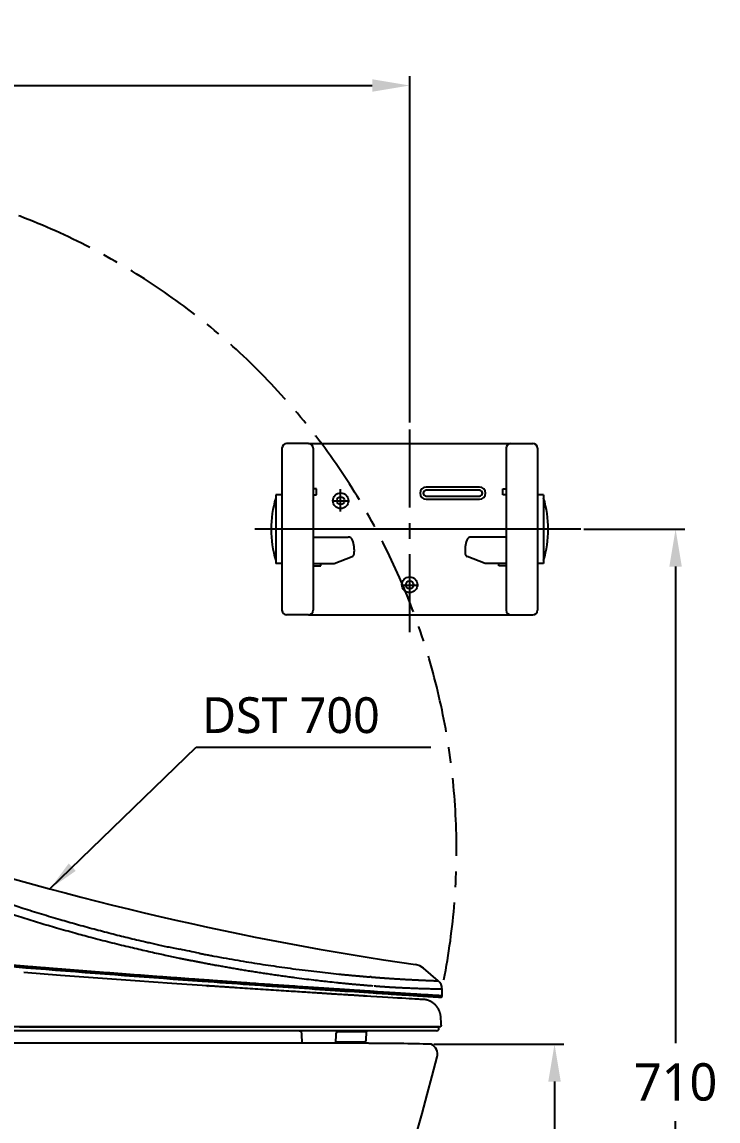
# Model space of a CAD drawing. Extents: x -4150 to 1921, y -105 to 2422.
# Drawn here: x -243 to 204, y 572 to 1278 of the extents above; entities that cross this region are included whole.
import ezdxf

# ---------------------------------------------------------------- set-up
doc = ezdxf.new("R2010")
doc.units = 0
doc.header["$LTSCALE"] = 20
doc.header["$MEASUREMENT"] = 0
doc.linetypes.add('CENTER', pattern=[2, 1.25, -0.25, 0.25, -0.25])
doc.layers.get('0').update_dxf_attribs({"linetype": 'CONTINUOUS'})
doc.layers.get('DEFPOINTS').update_dxf_attribs({"linetype": 'CONTINUOUS'})
for name, color, linetype in [('1', 7, 'CONTINUOUS'), ('2', 2, 'CONTINUOUS'), ('4', 4, 'CONTINUOUS'), ('CENTER', 2, 'CENTER')]:
    doc.layers.add(name, color=color, linetype=linetype)
doc.styles.add('ROMANS', font='NanumGothic.ttf', dxfattribs={"height": 10.144927})
doc.styles.get("Standard").update_dxf_attribs({"font": 'NanumGothic.ttf'})
doc.dimstyles.get("Standard").update_dxf_attribs({"dimtxt": 2.7, "dimasz": 2.5, "dimexe": 1.5, "dimexo": 1.5, "dimgap": 1.5, "dimtad": 1, "dimdec": 0, "dimlfac": 10, "dimzin": 0, "dimdsep": 46, "dimtxsty": 'Standard', "dimcen": 0, "dimclrt": 2, "dimadec": 0, "dimazin": 0, "dimtfac": 1, "dimtdec": 0, "dimtmove": 0, "dimatfit": 3, "dimfxl": 0, "dimtolj": 1, "dimtzin": 0, "dimarcsym": 0})

# ---------------------------------------------------------------- blocks, each defined once
blk = doc.blocks.new('*D17')
at = {"color": 3, "lineweight": -2}
for p, q in [((117.45, 951.93), (182.45, 951.93)), ((176.45, 927.93), (176.45, 621.9)), ((176.45, 265.93), (176.45, 571.95)), ((100.52, 241.93), (182.45, 241.93))]:
    blk.add_line(p, q, dxfattribs=at)
at = {"color": 3}
for points in [[(172.45, 927.93), (180.45, 927.93), (176.45, 951.93)], [(172.45, 265.93), (180.45, 265.93), (176.45, 241.93)]]:
    blk.add_solid(points, dxfattribs=at)
at = {"layer": 'DEFPOINTS', "color": 0}
for p in [(115.65, 951.93), (98.72, 241.93), (176.45, 241.93)]:
    blk.add_point(p, dxfattribs=at)
at = {"color": 2, "insert": (176.45, 596.93), "char_height": 24, "attachment_point": 5}
blk.add_mtext('\\A1;710', dxfattribs=at)
blk = doc.blocks.new('*D18')
at = {"color": 3, "lineweight": -2}
for p, q in [((-714.28, 1159.06), (-714.28, 1242.81)), ((5.72, 1020.41), (5.72, 1242.81)), ((-690.28, 1236.81), (-18.28, 1236.81))]:
    blk.add_line(p, q, dxfattribs=at)
at = {"color": 3}
for points in [[(-690.28, 1240.81), (-690.28, 1232.81), (-714.28, 1236.81)], [(-18.28, 1240.81), (-18.28, 1232.81), (5.72, 1236.81)]]:
    blk.add_solid(points, dxfattribs=at)
at = {"layer": 'DEFPOINTS', "color": 0}
for p in [(5.72, 1236.81), (-714.28, 1157.26), (5.72, 1018.61)]:
    blk.add_point(p, dxfattribs=at)
at = {"color": 2, "insert": (-354.28, 1261.83), "char_height": 24, "attachment_point": 5}
blk.add_mtext('\\A1;720', dxfattribs=at)
blk = doc.blocks.new('*D21')
at = {"color": 3, "lineweight": -2}
for p, q in [((21.23, 621.3), (104.72, 621.3)), ((98.72, 597.3), (98.72, 456.69)), ((98.72, 265.93), (98.72, 406.53)), ((-119.73, 241.93), (104.72, 241.93))]:
    blk.add_line(p, q, dxfattribs=at)
at = {"color": 3}
for points in [[(94.72, 597.3), (102.72, 597.3), (98.72, 621.3)], [(94.72, 265.93), (102.72, 265.93), (98.72, 241.93)]]:
    blk.add_solid(points, dxfattribs=at)
at = {"layer": 'DEFPOINTS', "color": 0}
for p in [(19.43, 621.3), (-121.53, 241.93), (98.72, 241.93)]:
    blk.add_point(p, dxfattribs=at)
at = {"color": 2, "insert": (98.72, 431.61), "char_height": 24, "attachment_point": 5}
blk.add_mtext('\\A1;380', dxfattribs=at)

msp = doc.modelspace()

# ---------------------------------------------------------------- linework, layer by layer
for p, q in [((24.04, 662.01), (14.55, 670.14)), ((-124.15, 658.84), (-124.76, 658.88)), ((-21.57, 652.09), (-22.05, 652.12)), ((-121.51, 632.43), (-298.09, 632.43)), ((-16.11, 632.43), (-121.51, 632.43)), ((-63.85, 628.43), (-63.85, 626.43)), ((-41.46, 626.43), (-41.46, 628.43)), ((-21.93, 629.17), (-41.26, 629.17)), ((-22.21, 623.87), (-21.93, 629.17)), ((24.54, 632.43), (-16.11, 632.43)), ((24.54, 631.43), (24.54, 632.43)), ((-63.85, 626.43), (-63.61, 623.25)), ((-41.74, 623.25), (-41.46, 626.43))]:
    msp.add_line(p, q)
at = {"flags": 128}
for points in [[(14.57, 670.11), (12.18, 671.65), (9.45, 672.44)], [(-124.22, 658.74), (-146.93, 660.3), (-170.58, 661.96), (-194.45, 663.68), (-218.51, 665.46), (-241.98, 667.25)], [(-22.02, 652.11), (-32.94, 652.79), (-44.49, 653.53), (-56.63, 654.3), (-69.3, 655.12), (-82.47, 655.97), (-96.07, 656.87), (-110.06, 657.8), (-123.7, 658.72)], [(13.97, 650.05), (13.97, 650.05), (13.79, 650.05), (13.31, 650.08), (12.52, 650.12), (11.58, 650.17), (10.44, 650.23), (9.03, 650.32), (7.34, 650.41), (5.39, 650.53), (3.17, 650.66), (0.69, 650.8), (-2.05, 650.97), (-5.03, 651.14), (-8.26, 651.34), (-11.71, 651.54), (-15.4, 651.77), (-19.3, 652), (-22.74, 652.21)]]:
    msp.add_lwpolyline(points, dxfattribs=at)
for centre, radius, start, end in [((296.8, 2651.69), 2000, 252.16883, 261.74013), ((19.88, 656.92), 6.57, 359.14546, 50.9237), ((-3972.66, 574.93), 4000, 1.11203, 1.17319), ((13.74, 645.55), 4.5, 87.00132, 92.53693), ((25.59, 652.54), 1, 266.45627, 1.73021), ((-39.96, 628.43), 1.5, 90, 180), ((-21.13, 629.13), 0.8, 90, 177), ((23.04, 631.43), 1.5, 270, 0), ((-61.52, 623.37), 2.09, 183.39679, 224.18359), ((-43.73, 623.43), 2, 310.37912, 355), ((-23.21, 623.93), 1, 270, 356.99995), ((-13.1, -427.02), 1048.83, 88.2225, 90.39731), ((16.55, 614.93), 7, 345.02477, 65.63388), ((-1500.98, 993.62), 1571.02, 331.41411, 345.98549)]:
    msp.add_arc(centre, radius, start, end)
for points, knots in [([(-313.11, 734), (-312.34, 733.69), (-310.8, 733.08), (-308.51, 732.17), (-306.27, 731.29), (-304.08, 730.44), (-301.93, 729.6), (-299.83, 728.79), (-297.77, 728), (-295.76, 727.23), (-291.06, 725.45), (-283.7, 722.72), (-273.61, 719.09), (-263.25, 715.48), (-252.92, 712.01), (-241.96, 708.47), (-230.67, 704.95), (-219.22, 701.53), (-207.99, 698.31), (-197.11, 695.32), (-186.1, 692.44), (-175.11, 689.69), (-166.67, 687.68), (-160.68, 686.31), (-157.27, 685.54), (-153.69, 684.74), (-149.94, 683.92), (-146.01, 683.08), (-143.34, 682.52), (-141.97, 682.23)], [0, 0, 0, 0, 0.0138734, 0.0274604, 0.0407621, 0.0537798, 0.0665145, 0.0789673, 0.0911392, 0.1030313, 0.1146445, 0.1743901, 0.2332494, 0.2926039, 0.3566416, 0.4143727, 0.4843971, 0.5538583, 0.6141013, 0.6800954, 0.7433561, 0.8059629, 0.8717218, 0.8905761, 0.9104379, 0.9313089, 0.9531911, 0.9760871, 1, 1, 1, 1]), ([(-315.42, 728.11), (-314.65, 727.81), (-313.1, 727.2), (-310.72, 726.28), (-308.26, 725.33), (-305.71, 724.35), (-303.07, 723.35), (-300.35, 722.32), (-297.53, 721.27), (-294.63, 720.19), (-291.64, 719.09), (-288.56, 717.97), (-285.39, 716.83), (-282.13, 715.67), (-278.78, 714.49), (-272.8, 712.4), (-264.54, 709.59), (-253.63, 706.01), (-242.85, 702.6), (-231.84, 699.25), (-220.71, 695.97), (-209.78, 692.89), (-198.36, 689.8), (-188.86, 687.34), (-180.85, 685.35), (-175.11, 683.96), (-169.63, 682.67), (-164.42, 681.47), (-159.47, 680.35), (-154.78, 679.32), (-150.35, 678.36), (-146.19, 677.48), (-143.51, 676.93), (-142.21, 676.66)], [0, 0, 0, 0, 0.013424, 0.027348, 0.041772, 0.056697, 0.072123, 0.088049, 0.104475, 0.121401, 0.138828, 0.156755, 0.175183, 0.19411, 0.213538, 0.233466, 0.298234, 0.356863, 0.422389, 0.484648, 0.546773, 0.614348, 0.673042, 0.743504, 0.777991, 0.810981, 0.842475, 0.872471, 0.900971, 0.927974, 0.953479, 0.977488, 1, 1, 1, 1]), ([(-330.55, 677.85), (-296.25, 674.9), (-261.94, 672.08), (-194.04, 666.72), (-160.45, 664.18), (-127.58, 661.81)], [0, 0, 0, 0, 0.5, 0.5, 1, 1, 1, 1]), ([(-127.93, 661.83), (-128.75, 661.89), (-130.38, 662.01), (-132.84, 662.19), (-135.29, 662.37), (-137.75, 662.54), (-140.21, 662.72), (-142.67, 662.9), (-145.13, 663.08), (-147.59, 663.26), (-150.05, 663.45), (-152.51, 663.63), (-158.63, 664.08), (-168.44, 664.81), (-181.94, 665.83), (-195.48, 666.86), (-208.96, 667.9), (-222.39, 668.95), (-235.59, 670), (-248.67, 671.04), (-261.41, 672.07), (-273.95, 673.09), (-285.98, 674.09), (-297.73, 675.06), (-307.14, 675.86), (-314.51, 676.48), (-319.84, 676.93), (-325.18, 677.39), (-328.76, 677.69), (-330.55, 677.85)], [0, 0, 0, 0, 0.012464, 0.024918, 0.037363, 0.049797, 0.062222, 0.074637, 0.087043, 0.09944, 0.111828, 0.124207, 0.136578, 0.204114, 0.271685, 0.338603, 0.405781, 0.47176, 0.537293, 0.60049, 0.66414, 0.724262, 0.784264, 0.840206, 0.896076, 0.921897, 0.947823, 0.973857, 1, 1, 1, 1]), ([(-330.46, 678.87), (-329.57, 678.79), (-327.79, 678.64), (-325.11, 678.41), (-322.45, 678.19), (-319.78, 677.96), (-317.12, 677.73), (-314.47, 677.51), (-311.82, 677.28), (-309.17, 677.06), (-306.53, 676.84), (-303.9, 676.62), (-301.27, 676.4), (-298.64, 676.18), (-296.02, 675.96), (-293.4, 675.74), (-290.79, 675.52), (-288.19, 675.31), (-285.58, 675.09), (-282.99, 674.87), (-280.4, 674.66), (-277.81, 674.45), (-275.23, 674.24), (-272.65, 674.03), (-270.08, 673.81), (-267.52, 673.61), (-264.96, 673.4), (-262.4, 673.19), (-259.85, 672.98), (-257.3, 672.78), (-254.77, 672.57), (-252.23, 672.37), (-249.7, 672.16), (-247.18, 671.96), (-244.66, 671.76), (-242.15, 671.56), (-239.64, 671.36), (-237.14, 671.16), (-234.65, 670.96), (-232.16, 670.76), (-229.67, 670.57), (-226.21, 670.29), (-221.77, 669.94), (-216.36, 669.52), (-210.97, 669.1), (-205.6, 668.68), (-200.24, 668.27), (-194.9, 667.86), (-189.58, 667.45), (-184.28, 667.05), (-178.99, 666.65), (-173.73, 666.25), (-168.48, 665.86), (-163.25, 665.47), (-158.04, 665.08), (-152.85, 664.7), (-147.69, 664.32), (-142.54, 663.94), (-137.41, 663.56), (-132.3, 663.19), (-128.91, 662.95), (-127.22, 662.83)], [0, 0, 0, 0, 0.0129911, 0.0259606, 0.0389085, 0.0518349, 0.0647398, 0.0776231, 0.0904848, 0.103325, 0.1161436, 0.1289406, 0.1417161, 0.1544701, 0.1672024, 0.1799133, 0.1926025, 0.2052702, 0.2179163, 0.2305409, 0.2431439, 0.2557254, 0.2682852, 0.2808236, 0.2933403, 0.3058355, 0.3183091, 0.3307612, 0.3431916, 0.3556006, 0.3679879, 0.3803537, 0.3926979, 0.4050206, 0.4173217, 0.4296012, 0.4418591, 0.4540955, 0.4663103, 0.4785035, 0.4906752, 0.5028253, 0.529434, 0.5559936, 0.5825041, 0.6089656, 0.635378, 0.6617414, 0.6880557, 0.7143209, 0.740537, 0.7667041, 0.7928221, 0.8188911, 0.844911, 0.8708818, 0.8968036, 0.9226763, 0.9484999, 0.9742745, 1, 1, 1, 1]), ([(-129.44, 679.71), (-129.07, 679.64), (-128.31, 679.49), (-127.56, 679.34), (-127.18, 679.27)], [0, 0, 0, 0, 0.499994, 1, 1, 1, 1]), ([(-127.18, 679.27), (-126.73, 679.18), (-125.81, 679.01), (-124.42, 678.74), (-123, 678.47), (-121.55, 678.19), (-117.93, 677.51), (-112.28, 676.48), (-104.79, 675.18), (-95.13, 673.57), (-83.22, 671.73), (-71.21, 670.05), (-61.43, 668.79), (-53.9, 667.89), (-46.72, 667.08), (-41.16, 666.49), (-37.1, 666.08), (-34.42, 665.82), (-31.82, 665.57), (-29.29, 665.34), (-26.84, 665.12), (-24.46, 664.91), (-22.14, 664.72), (-20.63, 664.59), (-19.89, 664.53)], [0, 0, 0, 0, 0.01144, 0.023136, 0.035087, 0.047293, 0.059754, 0.126886, 0.191105, 0.252501, 0.37783, 0.506279, 0.579686, 0.651397, 0.721418, 0.78976, 0.817745, 0.845233, 0.872232, 0.898744, 0.924774, 0.950325, 0.975399, 1, 1, 1, 1]), ([(-142.21, 676.66), (-141.49, 676.52), (-140.07, 676.22), (-137.94, 675.79), (-135.82, 675.37), (-133.72, 674.95), (-131.63, 674.54), (-130.24, 674.27), (-129.55, 674.14)], [0, 0, 0, 0, 0.169159, 0.337321, 0.504485, 0.670654, 0.835825, 1, 1, 1, 1]), ([(-127.29, 673.7), (-126.8, 673.6), (-125.83, 673.42), (-124.36, 673.14), (-122.87, 672.86), (-121.37, 672.58), (-119.86, 672.3), (-118.33, 672.02), (-116.78, 671.74), (-115.22, 671.46), (-113.64, 671.17), (-112.05, 670.89), (-110.45, 670.61), (-108.83, 670.33), (-107.2, 670.05), (-105.55, 669.77), (-103.89, 669.49), (-102.22, 669.21), (-100.53, 668.93), (-98.83, 668.65), (-97.12, 668.38), (-95.4, 668.1), (-93.66, 667.83), (-91.91, 667.55), (-90.15, 667.28), (-88.38, 667.01), (-86.6, 666.74), (-84.8, 666.47), (-83, 666.21), (-81.19, 665.94), (-79.36, 665.68), (-77.53, 665.42), (-75.68, 665.16), (-73.83, 664.91), (-71.97, 664.65), (-70.1, 664.4), (-64.72, 663.69), (-56.97, 662.72), (-48.04, 661.7), (-42.16, 661.07), (-38.23, 660.67), (-35.28, 660.37), (-32.42, 660.1), (-29.7, 659.84), (-27.1, 659.61), (-24.63, 659.39), (-22.28, 659.19), (-20.06, 659), (-18.62, 658.89), (-17.92, 658.83)], [0, 0, 0, 0, 0.011972, 0.024091, 0.036357, 0.04877, 0.061331, 0.074038, 0.086893, 0.099894, 0.113043, 0.126339, 0.139781, 0.153371, 0.167109, 0.180993, 0.195024, 0.209202, 0.223528, 0.238001, 0.25262, 0.267387, 0.282301, 0.297362, 0.31257, 0.327924, 0.343426, 0.359075, 0.374871, 0.390814, 0.406903, 0.42314, 0.439523, 0.456054, 0.472731, 0.489556, 0.506527, 0.618756, 0.703402, 0.760464, 0.789942, 0.819779, 0.848594, 0.876385, 0.903153, 0.928899, 0.953622, 0.977322, 1, 1, 1, 1]), ([(-19.07, 664.47), (-18.78, 664.44), (-18.2, 664.4), (-17.33, 664.33), (-16.49, 664.26), (-15.66, 664.2), (-14.85, 664.13), (-14.05, 664.07), (-13.27, 664.01), (-12.51, 663.96), (-11.76, 663.9), (-11.03, 663.85), (-10.1, 663.78), (-8.99, 663.71), (-7.68, 663.62), (-6.38, 663.53), (-5.08, 663.45), (-3.77, 663.36), (-2.92, 663.31), (-2.49, 663.28)], [0, 0, 0, 0, 0.0486696, 0.0967577, 0.1442705, 0.191214, 0.237594, 0.283416, 0.3286853, 0.373407, 0.4175861, 0.4612274, 0.5043354, 0.5838152, 0.6645007, 0.7464237, 0.8296204, 0.914131, 1, 1, 1, 1]), ([(-2.49, 663.28), (-1.72, 663.24), (-0.18, 663.14), (2.07, 663.02), (4.44, 662.88), (6.44, 662.78), (8.03, 662.7), (9.14, 662.64), (10.18, 662.59), (11.16, 662.54), (12.08, 662.5), (12.94, 662.46), (14.14, 662.4), (15.57, 662.34), (17.17, 662.27), (18.65, 662.21), (20.13, 662.14), (21.29, 662.1), (22.11, 662.07), (22.6, 662.05), (23.01, 662.04), (23.39, 662.02), (23.73, 662.01), (23.94, 662), (24.05, 662), (24.04, 662), (24.03, 662)], [0, 0, 0, 0, 0.045615, 0.091134, 0.140788, 0.200489, 0.228935, 0.256635, 0.283594, 0.309816, 0.3353, 0.360047, 0.38405, 0.442328, 0.495585, 0.551706, 0.61443, 0.691877, 0.734636, 0.771224, 0.80157, 0.839324, 0.886538, 0.936166, 0.974305, 1, 1, 1, 1]), ([(-18.66, 654.34), (-19.03, 654.36), (-19.76, 654.41), (-20.87, 654.48), (-21.99, 654.56), (-23.1, 654.63), (-24.22, 654.7), (-27.07, 654.89), (-31.72, 655.19), (-38.21, 655.62), (-44.77, 656.06), (-51.56, 656.51), (-58.67, 656.99), (-66.17, 657.5), (-73.89, 658.03), (-81.8, 658.57), (-89.81, 659.13), (-97.76, 659.68), (-105.68, 660.24), (-111.87, 660.68), (-116.41, 661), (-119.27, 661.21), (-122.14, 661.41), (-125.03, 661.62), (-126.96, 661.76), (-127.93, 661.83)], [0, 0, 0, 0, 0.01203, 0.02403, 0.036003, 0.047947, 0.059864, 0.071754, 0.138424, 0.204914, 0.268844, 0.3328, 0.401468, 0.470091, 0.540564, 0.611119, 0.680658, 0.750214, 0.815877, 0.881849, 0.905421, 0.92902, 0.952647, 0.976306, 1, 1, 1, 1]), ([(-127.22, 662.83), (-127.22, 662.68), (-127.24, 662.54), (-127.29, 662.29), (-127.32, 662.18), (-127.38, 662.02), (-127.41, 661.94), (-127.49, 661.83), (-127.54, 661.8), (-127.58, 661.81)], [0, 0, 0, 0, 0.25, 0.25, 0.5, 0.5, 0.75, 0.75, 1, 1, 1, 1]), ([(-127.58, 661.81), (-117.32, 661.07), (-107.24, 660.35), (-87.6, 658.97), (-78.03, 658.31), (-59.56, 657.05), (-50.65, 656.45), (-33.62, 655.32), (-25.49, 654.78), (-17.82, 654.28)], [0, 0, 0, 0, 0.25, 0.25, 0.5, 0.5, 0.75, 0.75, 1, 1, 1, 1]), ([(-127.22, 662.83), (-126.69, 662.79), (-125.63, 662.71), (-124.05, 662.6), (-122.48, 662.49), (-120.92, 662.37), (-119.36, 662.26), (-117.81, 662.15), (-116.27, 662.04), (-114.74, 661.93), (-113.21, 661.82), (-111.69, 661.72), (-110.17, 661.61), (-108.66, 661.5), (-107.16, 661.4), (-105.67, 661.29), (-104.18, 661.19), (-102.71, 661.08), (-101.23, 660.98), (-99.77, 660.88), (-98.31, 660.77), (-94.85, 660.53), (-89.42, 660.15), (-82.15, 659.65), (-75.05, 659.16), (-68.05, 658.68), (-61.17, 658.22), (-54.39, 657.76), (-47.8, 657.32), (-42.64, 656.98), (-38.82, 656.73), (-36.29, 656.56), (-33.78, 656.39), (-31.3, 656.23), (-28.85, 656.07), (-26.43, 655.91), (-24.04, 655.76), (-21.68, 655.6), (-19.35, 655.45), (-17.82, 655.35), (-17.05, 655.3)], [0, 0, 0, 0, 0.012828, 0.025626, 0.038392, 0.051127, 0.063832, 0.076505, 0.089147, 0.101759, 0.114339, 0.126889, 0.139407, 0.151895, 0.164351, 0.176777, 0.189171, 0.201534, 0.213867, 0.226168, 0.238439, 0.250678, 0.314057, 0.376887, 0.439167, 0.500898, 0.563926, 0.626563, 0.688811, 0.750669, 0.775798, 0.800883, 0.825925, 0.850923, 0.875878, 0.90079, 0.925657, 0.950482, 0.975263, 1, 1, 1, 1]), ([(-23.86, 652.3), (-24.23, 652.32), (-24.97, 652.37), (-26.11, 652.44), (-27.27, 652.51), (-28.46, 652.59), (-29.68, 652.66), (-30.93, 652.74), (-32.2, 652.82), (-33.51, 652.9), (-34.85, 652.99), (-37.93, 653.18), (-42.71, 653.48), (-50.46, 653.97), (-59.59, 654.55), (-68.79, 655.14), (-76.77, 655.66), (-83.35, 656.09), (-90.02, 656.52), (-96.7, 656.96), (-103.47, 657.4), (-109.06, 657.77), (-113.38, 658.06), (-116.27, 658.25), (-119.09, 658.44), (-121.83, 658.62), (-123.64, 658.74), (-124.53, 658.8)], [0, 0, 0, 0, 0.013183, 0.026616, 0.040298, 0.054227, 0.068402, 0.08282, 0.097482, 0.112385, 0.12753, 0.142916, 0.216094, 0.285799, 0.391735, 0.500091, 0.561653, 0.62509, 0.689152, 0.750072, 0.811182, 0.875037, 0.901509, 0.927241, 0.952234, 0.976488, 1, 1, 1, 1]), ([(-17.1, 658.76), (-16.81, 658.74), (-16.22, 658.69), (-15.35, 658.63), (-14.49, 658.56), (-13.65, 658.5), (-12.82, 658.44), (-12, 658.38), (-11.2, 658.32), (-10.41, 658.26), (-9.64, 658.21), (-8.87, 658.16), (-8.12, 658.11), (-7.39, 658.06), (-6.66, 658.02), (-5.95, 657.97), (-5.25, 657.93), (-4.57, 657.89), (-3.89, 657.85), (-3.23, 657.82), (-2.58, 657.78), (-1.95, 657.75), (-1.32, 657.72), (-0.7, 657.68), (-0.3, 657.67), (-0.1, 657.66)], [0, 0, 0, 0, 0.047392, 0.094429, 0.141112, 0.18744, 0.233412, 0.279028, 0.324289, 0.369193, 0.413741, 0.457933, 0.501768, 0.545248, 0.58837, 0.631137, 0.673547, 0.7156, 0.757298, 0.798639, 0.839624, 0.880253, 0.920525, 0.960441, 1, 1, 1, 1]), ([(-0.1, 657.66), (0.87, 657.61), (2.86, 657.52), (5.7, 657.4), (8.35, 657.3), (10.66, 657.21), (12.67, 657.14), (14.51, 657.09), (16.39, 657.03), (18.25, 656.98), (20.06, 656.94), (21.69, 656.9), (23.2, 656.87), (24.54, 656.85), (25.59, 656.83), (26.22, 656.82), (26.56, 656.82), (26.45, 656.82), (26.42, 656.82)], [0, 0, 0, 0, 0.057523, 0.117499, 0.179928, 0.235341, 0.283339, 0.333259, 0.385102, 0.447383, 0.51168, 0.577993, 0.646321, 0.725953, 0.81255, 0.893893, 0.974507, 1, 1, 1, 1]), ([(24.32, 651.61), (24.32, 651.61), (24.43, 651.6), (24.05, 651.63), (23.13, 651.69), (21.48, 651.79), (19.21, 651.93), (16.31, 652.11), (12.55, 652.35), (7.8, 652.65), (1.97, 653.01), (-4.44, 653.42), (-11.27, 653.86), (-16.22, 654.18), (-18.66, 654.34)], [0, 0, 0, 0, 0.000325, 0.085218, 0.170152, 0.255095, 0.340059, 0.425229, 0.510167, 0.61232, 0.714244, 0.813635, 0.908369, 1, 1, 1, 1]), ([(-17.82, 654.28), (-15.14, 654.11), (-9.8, 653.77), (-2.63, 653.31), (3.84, 652.9), (9.52, 652.54), (14.39, 652.23), (18.42, 651.98), (21.57, 651.78), (23.87, 651.64), (25.15, 651.56), (25.68, 651.53), (25.52, 651.54), (25.52, 651.54)], [0, 0, 0, 0, 0.100069, 0.200122, 0.300157, 0.400159, 0.500121, 0.600064, 0.700005, 0.799938, 0.899858, 0.999757, 1, 1, 1, 1]), ([(-17.05, 655.3), (-14.34, 655.13), (-8.94, 654.78), (-1.73, 654.32), (4.77, 653.91), (10.48, 653.55), (15.38, 653.25), (19.43, 653), (22.62, 652.8), (24.89, 652.66), (26.32, 652.57), (26.5, 652.56), (26.59, 652.55)], [0, 0, 0, 0, 0.101033, 0.200696, 0.300439, 0.400656, 0.500028, 0.600378, 0.70027, 0.80012, 0.900162, 1, 1, 1, 1]), ([(25.71, 638.59), (25.71, 638.71), (25.7, 638.93), (25.67, 639.27), (25.63, 639.59), (25.58, 639.91), (25.53, 640.23), (25.47, 640.53), (25.4, 640.83), (25.33, 641.12), (25.25, 641.4), (25.17, 641.67), (25.08, 641.94), (24.99, 642.19), (24.89, 642.44), (24.8, 642.68), (24.7, 642.92), (24.59, 643.14), (24.49, 643.36), (24.38, 643.57), (24.27, 643.77), (24.17, 643.97), (24.06, 644.16), (23.95, 644.34), (23.84, 644.51), (23.73, 644.67), (23.63, 644.83), (23.52, 644.99), (23.41, 645.13), (23.31, 645.27), (23.21, 645.4), (23.11, 645.53), (23.01, 645.65), (22.92, 645.76), (22.83, 645.87), (22.74, 645.97), (22.65, 646.07), (22.57, 646.16), (22.49, 646.25), (22.42, 646.33), (22.34, 646.4), (22.28, 646.47), (22.21, 646.54), (22.15, 646.6), (22.09, 646.65), (22.04, 646.7), (21.99, 646.75), (21.78, 646.95), (21.4, 647.29), (20.81, 647.74), (20.21, 648.16), (19.58, 648.53), (18.94, 648.87), (18.29, 649.16), (17.62, 649.41), (16.94, 649.62), (16.26, 649.79), (15.57, 649.92), (14.88, 650), (14.2, 650.05), (13.74, 650.05), (13.51, 650.05)], [0, 0, 0, 0, 0.018456, 0.036575, 0.054356, 0.071799, 0.088904, 0.105672, 0.122102, 0.138194, 0.153949, 0.169366, 0.184445, 0.199186, 0.21359, 0.227656, 0.241384, 0.254774, 0.267827, 0.280542, 0.292919, 0.304959, 0.316661, 0.328025, 0.339051, 0.34974, 0.360091, 0.370104, 0.379779, 0.389117, 0.398117, 0.406779, 0.415103, 0.42309, 0.430739, 0.43805, 0.445024, 0.451659, 0.457957, 0.463917, 0.46954, 0.474825, 0.479772, 0.484381, 0.488652, 0.492586, 0.496182, 0.499441, 0.539593, 0.579472, 0.619075, 0.658404, 0.697458, 0.736237, 0.774742, 0.812972, 0.850927, 0.888607, 0.926013, 0.963144, 1, 1, 1, 1]), ([(-121.98, 629.93), (-122.77, 629.93), (-124.35, 629.93), (-126.72, 629.93), (-129.09, 629.93), (-131.46, 629.93), (-133.84, 629.93), (-136.22, 629.93), (-138.6, 629.93), (-140.99, 629.93), (-143.38, 629.93), (-145.77, 629.93), (-148.16, 629.93), (-150.56, 629.93), (-152.96, 629.93), (-155.36, 629.93), (-157.77, 629.93), (-160.17, 629.93), (-162.58, 629.93), (-167.82, 629.93), (-175.91, 629.93), (-186.87, 629.93), (-197.87, 629.93), (-208.91, 629.93), (-219.99, 629.93), (-231.1, 629.93), (-242.24, 629.93), (-251.33, 629.93), (-258.35, 629.93), (-263.31, 629.93), (-268.27, 629.93), (-273.23, 629.93), (-278.2, 629.93), (-283.17, 629.93), (-288.14, 629.93), (-293.11, 629.93), (-296.43, 629.93), (-298.09, 629.93)], [0, 0, 0, 0, 0.0138759, 0.02775, 0.0416226, 0.0554937, 0.0693637, 0.0832328, 0.0971012, 0.1109691, 0.1248368, 0.1387045, 0.1525723, 0.1664406, 0.1803096, 0.1941794, 0.2080504, 0.2219227, 0.2357965, 0.2496721, 0.3122633, 0.3748347, 0.4374067, 0.5000003, 0.5625915, 0.6251628, 0.6877349, 0.7503284, 0.7780775, 0.8058204, 0.833559, 0.8612951, 0.8890303, 0.9167667, 0.9445059, 0.9722497, 1, 1, 1, 1]), ([(-244.8, 632.43), (-244, 632.43), (-242.42, 632.43), (-240.04, 632.43), (-237.66, 632.43), (-235.28, 632.43), (-232.91, 632.43), (-230.54, 632.43), (-228.16, 632.43), (-225.79, 632.43), (-223.43, 632.43), (-221.06, 632.43), (-218.69, 632.43), (-216.33, 632.43), (-213.97, 632.43), (-211.61, 632.43), (-209.25, 632.43), (-206.9, 632.43), (-204.54, 632.43), (-202.19, 632.43), (-199.84, 632.43), (-197.49, 632.43), (-195.15, 632.43), (-192.8, 632.43), (-190.46, 632.43), (-188.12, 632.43), (-185.78, 632.43), (-183.45, 632.43), (-181.11, 632.43), (-178.78, 632.43), (-176.46, 632.43), (-174.13, 632.43), (-171.81, 632.43), (-169.48, 632.43), (-167.17, 632.43), (-164.85, 632.43), (-162.54, 632.43), (-160.22, 632.43), (-157.92, 632.43), (-155.61, 632.43), (-153.31, 632.43), (-151.01, 632.43), (-148.71, 632.43), (-146.41, 632.43), (-144.12, 632.43), (-141.83, 632.43), (-139.54, 632.43), (-137.26, 632.43), (-134.98, 632.43), (-132.7, 632.43), (-130.43, 632.43), (-128.16, 632.43), (-125.89, 632.43), (-123.62, 632.43), (-122.11, 632.43), (-121.36, 632.43)], [0, 0, 0, 0, 0.018931, 0.03786, 0.056787, 0.075711, 0.094633, 0.113552, 0.132469, 0.151383, 0.170295, 0.189204, 0.208111, 0.227016, 0.245918, 0.264818, 0.283715, 0.30261, 0.321502, 0.340392, 0.359279, 0.378164, 0.397047, 0.415927, 0.434805, 0.45368, 0.472553, 0.491423, 0.510291, 0.529156, 0.548019, 0.56688, 0.585738, 0.604594, 0.623447, 0.642298, 0.661146, 0.679992, 0.698836, 0.717677, 0.736515, 0.755352, 0.774185, 0.793017, 0.811845, 0.830672, 0.849496, 0.868317, 0.887137, 0.905953, 0.924767, 0.943579, 0.962389, 0.981196, 1, 1, 1, 1]), ([(-17.19, 629.93), (-17.57, 629.93), (-18.33, 629.93), (-19.48, 629.93), (-20.64, 629.93), (-21.81, 629.93), (-22.98, 629.93), (-24.16, 629.93), (-25.34, 629.93), (-26.53, 629.93), (-27.73, 629.93), (-28.94, 629.93), (-30.15, 629.93), (-31.37, 629.93), (-32.6, 629.93), (-33.84, 629.93), (-35.08, 629.93), (-36.33, 629.93), (-37.58, 629.93), (-38.85, 629.93), (-41.72, 629.93), (-46.25, 629.93), (-52.56, 629.93), (-59, 629.93), (-65.57, 629.93), (-72.28, 629.93), (-79.1, 629.93), (-86.03, 629.93), (-91.66, 629.93), (-95.91, 629.93), (-98.75, 629.93), (-101.61, 629.93), (-104.48, 629.93), (-107.36, 629.93), (-110.26, 629.93), (-113.17, 629.93), (-116.09, 629.93), (-119.03, 629.93), (-121, 629.93), (-121.98, 629.93)], [0, 0, 0, 0, 0.013123, 0.026242, 0.039357, 0.052469, 0.065577, 0.078684, 0.091788, 0.104891, 0.117993, 0.131095, 0.144197, 0.1573, 0.170404, 0.18351, 0.196618, 0.20973, 0.222844, 0.235963, 0.249086, 0.311842, 0.374541, 0.437241, 0.500001, 0.562757, 0.625456, 0.688156, 0.750915, 0.775844, 0.800759, 0.825663, 0.850561, 0.875454, 0.900348, 0.925246, 0.950152, 0.975069, 1, 1, 1, 1]), ([(-121.36, 632.43), (-111.4, 632.43), (-101.64, 632.43), (-82.66, 632.43), (-73.44, 632.43), (-55.67, 632.43), (-47.12, 632.43), (-30.83, 632.43), (-23.09, 632.43), (-15.8, 632.43)], [0, 0, 0, 0, 0.25, 0.25, 0.5, 0.5, 0.75, 0.75, 1, 1, 1, 1]), ([(-65.15, 629.93), (-64.98, 629.93), (-64.81, 629.89), (-64.5, 629.74), (-64.35, 629.62), (-64.11, 629.35), (-64.02, 629.18), (-63.89, 628.82), (-63.85, 628.62), (-63.85, 628.43)], [0, 0, 0, 0, 0.25, 0.25, 0.5, 0.5, 0.75, 0.75, 1, 1, 1, 1]), ([(23.04, 629.93), (23.04, 629.93), (23.04, 629.93), (23.02, 629.93), (23, 629.93), (22.96, 629.93), (22.91, 629.93), (22.86, 629.93), (22.79, 629.93), (22.72, 629.93), (22.63, 629.93), (22.53, 629.93), (22.43, 629.93), (22.12, 629.93), (21.46, 629.93), (20.21, 629.93), (18.6, 629.93), (16.67, 629.93), (14.41, 629.93), (11.86, 629.93), (9.02, 629.93), (5.92, 629.93), (2.57, 629.93), (-1, 629.93), (-4.78, 629.93), (-7.87, 629.93), (-10.15, 629.93), (-11.51, 629.93), (-12.89, 629.93), (-14.3, 629.93), (-15.73, 629.93), (-16.7, 629.93), (-17.19, 629.93)], [0, 0, 0, 0, 0.0109605, 0.0219172, 0.0328709, 0.0438224, 0.0547725, 0.0657219, 0.0766714, 0.0876219, 0.098574, 0.1095286, 0.1204865, 0.1314483, 0.1968292, 0.2622148, 0.3269376, 0.3916652, 0.4554252, 0.5191901, 0.5817103, 0.6442351, 0.7052715, 0.7663126, 0.8256586, 0.8850095, 0.9041796, 0.9233422, 0.9425013, 0.9616612, 0.980826, 1, 1, 1, 1]), ([(-15.8, 632.43), (-9.34, 632.43), (-3.53, 632.43), (6.59, 632.43), (10.91, 632.43), (17.87, 632.43), (20.52, 632.43), (24.07, 632.43), (24.96, 632.43), (24.96, 632.43)], [0, 0, 0, 0, 0.25, 0.25, 0.5, 0.5, 0.75, 0.75, 1, 1, 1, 1]), ([(25.96, 633.47), (25.96, 633.46), (25.97, 633.31), (25.91, 633.03), (25.73, 632.76), (25.53, 632.59), (25.36, 632.5), (25.17, 632.44), (25.03, 632.43), (24.96, 632.43)], [0, 0, 0, 0, 0.02977, 0.271719, 0.513668, 0.627471, 0.74646, 0.870637, 1, 1, 1, 1]), ([(-124.64, 621.93), (-132.72, 621.93), (-140.85, 621.93), (-157.2, 621.93), (-165.42, 621.93), (-181.95, 621.93), (-190.25, 621.93), (-206.92, 621.93), (-215.29, 621.93), (-232.07, 621.93), (-240.49, 621.93), (-257.38, 621.93), (-265.84, 621.93), (-282.78, 621.93), (-291.27, 621.93), (-308.26, 621.93), (-316.76, 621.93), (-325.26, 621.93)], [0, 0, 0, 0, 0.125, 0.125, 0.25, 0.25, 0.375, 0.375, 0.5, 0.5, 0.625, 0.625, 0.75, 0.75, 0.875, 0.875, 1, 1, 1, 1]), ([(-21.4, 621.93), (-24.93, 621.93), (-28.58, 621.93), (-36.1, 621.93), (-39.97, 621.93), (-47.91, 621.93), (-51.98, 621.93), (-60.31, 621.93), (-64.57, 621.93), (-73.27, 621.93), (-77.7, 621.93), (-86.71, 621.93), (-91.3, 621.93), (-100.62, 621.93), (-105.34, 621.93), (-114.9, 621.93), (-119.75, 621.93), (-124.64, 621.93)], [0, 0, 0, 0, 0.125, 0.125, 0.25, 0.25, 0.375, 0.375, 0.5, 0.5, 0.625, 0.625, 0.75, 0.75, 0.875, 0.875, 1, 1, 1, 1]), ([(-41.83, 622.93), (-41.19, 622.93), (-38.61, 622.93), (-34.83, 622.93), (-30.59, 622.93), (-27.29, 622.93), (-24.93, 622.93), (-23.48, 622.93), (-23.3, 622.93), (-23.21, 622.93)], [0, 0, 0, 0, 0.0524426, 0.2112526, 0.3711777, 0.5311027, 0.6899128, 0.8465391, 1, 1, 1, 1]), ([(-20.37, 621.78), (-20.38, 621.78), (-20.7, 621.93), (-21.05, 621.93), (-21.4, 621.93)], [0, 0, 0, 0, 0.007117, 1, 1, 1, 1])]:
    msp.add_open_spline(points, degree=3, knots=knots)
for points, degree in [([(-129.44, 679.71), (-133.61, 680.52), (-137.79, 681.36), (-141.97, 682.23)], 3), ([(-129.55, 674.14), (-128.8, 673.99), (-128.04, 673.84), (-127.29, 673.7)], 3), ([(-19.07, 664.47), (-19.34, 664.49), (-19.62, 664.51), (-19.89, 664.53)], 3), ([(-124.53, 658.8), (-124.71, 658.81), (-124.9, 658.83), (-125.08, 658.84)], 3), ([(-124.23, 658.67), (-124.7, 658.76)], 1), ([(-124.16, 658.73), (-123.71, 658.64)], 1), ([(-23.4, 652.27), (-23.87, 652.23)], 1), ([(-23.86, 652.3), (-23.71, 652.29), (-23.55, 652.28), (-23.4, 652.27)], 3), ([(-22.75, 652.17), (-23.4, 652.21)], 1), ([(25.96, 633.47), (25.88, 635.18), (25.79, 636.89), (25.71, 638.59)], 3)]:
    msp.add_open_spline(points, degree=degree)
at = {"layer": '1'}
for p, q in [((-38.61, 963.36), (-38.61, 977.67)), ((-44, 970.23), (-32.99, 970.23)), ((115.65, 951.93), (-93.66, 951.93)), ((5.72, 909.12), (5.72, 923.44)), ((0.33, 916), (11.35, 916))]:
    msp.add_line(p, q, dxfattribs=at)
at = {"layer": '4'}
for p, q in [((-76.28, 1003.93), (-76.28, 899.93)), ((-59.28, 1006.93), (-73.28, 1006.93)), ((-59.28, 1006.93), (70.72, 1006.93)), ((-56.28, 1003.93), (-56.28, 899.93)), ((67.72, 1003.93), (67.72, 899.93)), ((70.72, 1006.93), (84.72, 1006.93)), ((87.72, 1003.93), (87.72, 899.93)), ((-80.28, 973.93), (-80.28, 929.93)), ((-76.28, 973.93), (-80.28, 973.93)), ((-54.19, 977.94), (-56.28, 977.94)), ((-56.28, 973.93), (-54.19, 973.93)), ((-54.19, 973.93), (-54.19, 977.94)), ((65.63, 977.94), (67.72, 977.94)), ((65.63, 973.93), (65.63, 977.94)), ((67.72, 973.93), (65.63, 973.93)), ((91.72, 973.93), (87.72, 973.93)), ((91.72, 973.93), (91.72, 929.93)), ((-56.28, 946.93), (-33.83, 946.93)), ((67.72, 946.93), (45.26, 946.93)), ((-42.79, 929.93), (-31.25, 934.35)), ((54.23, 929.93), (42.69, 934.35)), ((-76.28, 929.93), (-80.28, 929.93)), ((-56.28, 929.93), (-42.79, 929.93)), ((-56.28, 928.38), (-51.43, 928.38)), ((-51.43, 928.38), (-51.43, 929.93)), ((67.72, 929.93), (54.23, 929.93)), ((62.87, 928.38), (62.87, 929.93)), ((67.72, 928.38), (62.87, 928.38)), ((91.72, 929.93), (87.72, 929.93)), ((-59.28, 896.93), (-73.28, 896.93)), ((-59.28, 896.93), (70.72, 896.93)), ((70.72, 896.93), (84.72, 896.93))]:
    msp.add_line(p, q, dxfattribs=at)
for points in [[(50.56, 971.2, 1), (50.56, 978.97), (16.34, 978.97, 1), (16.34, 971.2)], [(50.56, 973.2, 1), (50.56, 976.97), (16.34, 976.97, 1), (16.34, 973.2)]]:
    msp.add_lwpolyline(points, format="xyb", close=True, dxfattribs=at)
for centre, radius in [((-38.61, 970.23), 5), ((-38.61, 970.23), 2.5), ((5.72, 916.28), 5), ((5.72, 916.28), 2.5)]:
    msp.add_circle(centre, radius, dxfattribs=at)
for centre, radius, start, end in [((-73.28, 1003.93), 3, 90, 180), ((-59.28, 1003.93), 3, 0, 90), ((70.72, 1003.93), 3, 90, 180), ((84.72, 1003.93), 3, 0, 90), ((-15.1, 951.93), 68.18, 162.94091, 197.05909), ((26.54, 951.93), 68.18, 342.94091, 17.05909), ((-33.83, 943.93), 3, 20.74303, 90), ((45.26, 943.93), 3, 90, 159.25697), ((-48.35, 938.43), 18.53, 352.32155, 20.74303), ((59.79, 938.43), 18.53, 159.25697, 187.67845), ((-31.97, 936.22), 2, 290.97192, 352.32155), ((43.41, 936.22), 2, 187.67845, 249.02808), ((-73.28, 899.93), 3, 180, 270), ((-59.28, 899.93), 3, 270, 0), ((70.72, 899.93), 3, 180, 270), ((84.72, 899.93), 3, 270, 0)]:
    msp.add_arc(centre, radius, start, end, dxfattribs=at)
at = {"layer": 'CENTER', "color": 2, "linetype": 'CENTER', "ltscale": 2}
msp.add_line((5.72, 885.85), (5.72, 1018.61), dxfattribs=at)
at = {"layer": 'CENTER', "color": 1, "linetype": 'CENTER', "ltscale": 2}
msp.add_arc((-399.2, 746.28), 435, 348.92244, 93.74338, dxfattribs=at)

# ---------------------------------------------------------------- texts
at = {"layer": '2', "insert": (-127.63, 832.39), "char_height": 23, "attachment_point": 4, "style": 'ROMANS'}
msp.add_mtext('DST 700', dxfattribs=at)

# ---------------------------------------------------------------- dimensions: what is measured, and where the dimension line sits
dim = msp.add_linear_dim(base=(5.72, 1236.81), p1=(-714.28, 1157.26), p2=(5.72, 1018.61), dimstyle='Standard', override={"dimscale": 1.2, "dimtxt": 20, "dimasz": 20, "dimexe": 5, "dimgap": 10, "dimtih": 1, "dimtoh": 1, "dimlfac": 1, "dimzin": 12, "dimclrd": 3, "dimclre": 3, "dimazin": 2, "dimarcsym": 1})
dim.commit()
dim.dimension.update_dxf_attribs({"geometry": '*D18', "text_midpoint": (-354.28, 1236.81), "dimtype": 160})
dim = msp.add_linear_dim(base=(176.45, 241.93), p1=(115.65, 951.93), p2=(98.72, 241.93), angle=90, dimstyle='Standard', override={"dimscale": 1.2, "dimtxt": 20, "dimasz": 20, "dimexe": 5, "dimgap": 10, "dimtih": 1, "dimtoh": 1, "dimlfac": 1, "dimzin": 12, "dimclrd": 3, "dimclre": 3, "dimazin": 2, "dimarcsym": 1})
dim.commit()
dim.dimension.update_dxf_attribs({"geometry": '*D17', "text_midpoint": (176.45, 596.93), "dimtype": 160})
dim = msp.add_linear_dim(base=(98.72, 241.93), p1=(19.43, 621.3), p2=(-121.53, 241.93), angle=90, text='380', dimstyle='Standard', override={"dimscale": 1.2, "dimtxt": 20, "dimasz": 20, "dimexe": 5, "dimgap": 10, "dimtih": 1, "dimtoh": 1, "dimlfac": 1, "dimzin": 12, "dimclrd": 3, "dimclre": 3, "dimazin": 2, "dimarcsym": 1})
dim.commit()
dim.dimension.update_dxf_attribs({"geometry": '*D21', "text_midpoint": (98.72, 431.61)})

# ---------------------------------------------------------------- leaders
msp.add_leader([(-225.33, 721.05), (-131.46, 811.94), (19.22, 811.94)], dimstyle='Standard', override={"dimtxt": 20, "dimasz": 20, "dimexe": 5, "dimgap": 10, "dimtad": 0, "dimlfac": 1, "dimzin": 12, "dimclrd": 3, "dimclre": 3, "dimazin": 2, "dimarcsym": 1})

doc.saveas('drawing.dxf')
